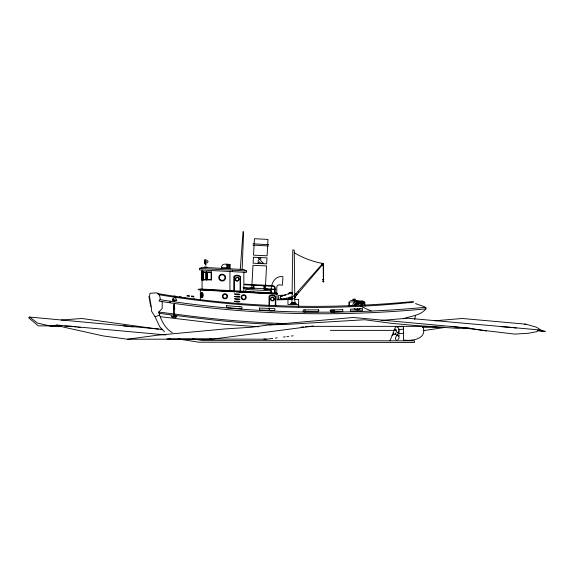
<?xml version="1.0" encoding="UTF-8"?>
<svg xmlns="http://www.w3.org/2000/svg" width="574" height="574" viewBox="0 0 574 574"><rect width="100%" height="100%" fill="white"/><g stroke="black" fill="none" stroke-linecap="round" stroke-linejoin="round"><path stroke-width="0.86" d="M234.486 291.8L200.355 289.97L198.238 289.368L200.355 289.009L277.055 293.142L277.055 299.858L292.274 299.477M291.951 302.62L292.79 249.934L293.988 249.934L294.268 250.515L294.828 302.62M323.93 281.267L323.334 282.135L322.631 281.296M352.687 305.619C352.931 303.058 354.66 301.343 357.006 300.848C360.006 300.869 359.855 303.101 363.084 304.607M361.319 305.583C362.187 304.5 360.407 303.395 361.692 301.637C363.005 300.618 365.071 302.233 364.146 303.56M173.735 309.494L173.492 316.425L172.566 317.286M242.135 269.608L243.584 232.161L243.053 231.566L240.262 269.507M204.81 267.455L202.148 267.312L199.587 268.46L199.508 269.88L246.418 272.406L246.49 270.978L243.936 269.565L221.837 268.374M226.644 267.843L229.406 267.671L229.564 264.657L226.838 264.234M226.981 267.541L227.146 264.528M230.023 268.811L230.26 264.42L225.073 264.14A3.322 3.322 0 0 0 221.485 267.563L221.485 268.352M232.499 271.66L232.578 270.232M245.694 291.449L245.801 289.447L271.1 290.81L270.993 292.812M251.764 288.069L252.991 265.288L266.551 265.927L265.324 288.801M254.074 245.17L253.536 255.157L267.104 255.796L267.635 245.902M254.138 243.885L254.418 238.698L267.979 239.423L267.699 244.61M277.055 293.142L277.055 294.096L236.266 291.901M271.258 292.826C270.132 285.479 274.078 275.362 282.953 276.625M276.69 293.12L276.89 286.419C277.959 284.108 280.499 284.955 282.422 285.271M282.473 284.46L282.903 277.436M175.673 317.286L175.644 316.862M350.922 305.734L351.661 305.641M174.116 304.234C173.865 308.389 174.905 305.246 173.75 308.482M184.972 298.401L185.058 297.748M193.883 299.563L193.947 298.903M194.392 299.628L194.478 298.975M202.737 296.134L202.737 293.981M239.86 292.259L239.788 291.843M174.474 308.604C173.398 310.376 174.898 301.228 173.965 305.289C174.18 308.059 174.417 305.009 173.621 307.399C173.764 310.929 174.101 305.956 174.116 305.289M174.446 307.492L174.482 308.482M323.7 281.253L323.435 281.676L323.227 281.253M414.65 319.424L415.547 315.327M288.887 299.04L289.26 297.497M174.245 306.559L173.779 307.492M390.004 340.834L395.701 326.463M176.943 316.145L175.608 317.709M294.993 296.442L295.036 297.289L295.517 296.6L294.993 296.442L295.007 297.303L295.517 296.6M296.442 295.258L322.294 264.937C324.073 263.703 322.753 262.548 321.82 264.528L296.069 293.615L292.546 296.945A1.119 1.119 0 0 0 292.302 298.057M398.801 332.726L399.203 331.679L398.6 331.026M425.922 308.884C337.232 317.178 247.559 315.112 159.522 301.199L159.041 301.063L159.522 299.599C247.559 313.512 337.232 315.578 425.922 307.284L425.922 308.884C420.52 315.757 410.905 315.915 403.321 318.764M172.3 332.683C164.882 328.407 160.95 320.027 158.718 312.062L162.205 308.503L162.205 301.587M244.703 284.79L273.152 286.326L274.329 286.971L274.924 289.561L264.592 289.325L263.947 288.65L263.947 285.83M263.947 289.289L264.592 288.686L274.602 289.224M397.753 339.952L399.109 338.064L398.801 335.955M234.666 291.513L234.666 291.994M239.788 306.738L239.788 306.258M295.33 294.29L296.069 293.615L297.045 294.448L294.232 298.415A1.119 1.119 0 0 1 292.654 298.523A1.119 1.119 0 0 1 292.546 296.937M207.436 262.87L208.111 261.235L205.657 259.67M162.564 329.39L29.683 317.056L28.7 317.838L38.35 325.86L60.751 325.86M392.064 335.632L393.807 334.305L393.807 332.992L393.276 332.583M434.618 320.794L462.199 318.491L525.899 324.174L536.496 327.202L540.916 330.043L545.3 331.385L542.932 331.449L539.029 329.892L536.496 331.715L528.417 333.257L514.627 334.104L462.637 327.862M359.618 308.712L360.128 308.912L359.984 308.417M359.64 309.264L359.568 308.747M175.96 316.468L173.836 316.956M174.051 306.401L174.309 308.561M202.342 296.923L201.417 296.923L201.036 295.058L201.417 293.192L202.342 293.192M174.561 309.494L174.79 308.331L173.441 308.331L173.441 309.379L174.561 309.494C173.262 311.388 176.125 317.738 175.005 316.956M294.95 294.677L295.036 297.289M158.905 294.29L158.008 293.285L156.264 292.855L149.986 293.285L149.527 296.406L148.896 296.521L149.039 297.31L149.663 297.196L149.807 297.985L149.175 298.1L149.312 298.889L149.943 298.774L150.079 299.563L149.448 299.678L149.584 300.467L150.216 300.353L150.359 301.149L149.728 301.257L149.864 302.046L150.496 301.938L150.632 302.728L150.001 302.835L150.137 303.624L150.768 303.517L150.912 304.306L150.28 304.414L150.417 305.203L151.048 305.095L151.184 305.885L150.553 305.992L150.689 306.781L151.321 306.674L151.572 311.216L155.037 316.748L159.522 315.148M524.234 324.532L525.899 324.174M290.925 297.253L281.834 299.154A1.636 1.636 0 0 1 280.944 296.127L289.798 293.422A2.066 2.066 0 0 1 292.64 294.11M29.683 317.056L37.504 323.09L51.021 326.219L56.812 325.042L165.857 334.936M423.181 330.653L444.276 327.532M56.812 325.042L63.305 327.065L103.22 335.933L127.457 339.22L157.247 335.23L225.309 328.909L251.742 327.223L269.414 324.877L353.304 317.487L468.886 328.106L486.487 330.997M127.457 339.22L212.057 339.177L313.461 326.061M166.891 338.904L266.501 339.212L272.729 338.416M275.398 338.072L277.177 337.842M283.398 337.046L285.178 336.816M286.957 336.586L288.736 336.364M291.405 336.02L293.185 335.79M393.19 334.527L395.838 334.204M398.492 333.874L403.787 333.221M393.886 330.272L396.555 329.95M398.334 329.727L403.673 329.074M354.122 308.719C355.564 309.608 357.337 309.982 359.044 309.573M396.856 327.001L397.237 326.965C399.296 327.976 400.114 331.212 397.674 332.353L396.799 332.353L395.407 329.16M168.656 339.141L170.428 338.976M301.02 327.158L303.682 326.922M305.461 326.757L309.903 326.355L435.953 326.355M381.064 320.443L407.748 318.226L539.029 329.892M406.959 302.85C324.31 311.058 240.649 308.188 158.704 294.692L157.649 293.572L158.173 293.651C242.407 307.851 328.385 309.666 413.33 301.522L413.33 302.484M61.325 320.034L81.852 318.491L158.539 329.175M412.433 302.484L407.805 302.792M174.761 317.056L172.587 316.862M357.875 302.864L360.458 302.771M362.431 302.692L365.014 302.598M357.896 303.502L360.479 303.409M362.452 303.337L365.042 303.237M352.881 299.183L355.227 299.111M352.902 299.743L355.249 299.664M350.592 300.582L356.081 300.403L356.576 301.766M354.919 301.824L348.899 302.017L348.899 306.373M358.75 301.694L364.103 301.515L365.035 305.834M352.68 305.547L354.237 305.49A2.999 2.999 0 0 1 359.281 303.201M361.792 305.239L360.228 305.296A2.999 2.999 0 0 0 359.783 303.811M354.868 311.395L358.413 311.28M269.414 324.877L287 324.389L364.655 319.74L391.038 323.277L416.15 325.602L457.923 328.357L468.886 328.106M285.809 295.201L278.577 295.38L278.67 299.291M292.288 298.961L277.773 299.312L277.78 299.829M204.315 267.018L207.006 267.018M204.315 267.599L207.006 267.599M201.625 271.925L206.26 271.954L206.26 279.918L201.625 279.897L201.625 271.925L202.07 271.954M206.705 271.94L211.576 271.954L211.576 279.918L206.705 279.904L206.705 271.94L206.705 279.904M203.06 272.399L205.951 272.413L205.951 279.452L203.06 279.43L203.411 272.413M207.056 272.406L211.146 272.413L211.146 279.452L207.056 279.438L207.056 272.406L207.056 279.438M322.889 279.438L323.75 279.438M322.889 279.703L323.75 279.703M323.011 280.356L323.628 280.356M242.644 291.305L243.283 291.305M253.299 291.879L253.938 291.879M263.947 292.453L264.592 292.453M291.47 302.62L295.309 302.62M291.47 303.137L295.309 303.137M290.293 303.653L296.485 303.653M298.631 304.457L287.961 304.457L287.961 299.477M330.194 310.175L334.563 310.175L334.563 310.699L330.194 310.699M173.556 316.862L172.279 316.468M123.46 325.86L133.182 326.936M51.021 326.219L61.339 326.219M64.783 326.219L70.803 326.219L76.091 326.915M395.637 326.656L403.687 326.656M422.457 326.656L435.867 326.656M501.131 326.656L511.821 327.46M422.371 327.216L444.721 327.216M330.402 330.38L394.144 330.38M396.799 333.939L398.148 334.09M397.674 334.936L396.799 334.936L395.407 338.136L395.572 339.227M266.436 310.527L272.004 310.799M286.239 323.578C248.764 322.545 211.426 319.022 174.288 314M272.944 324.238C234.766 323.184 196.882 318.168 159.048 313.325M258.759 326.771L223.953 324.303L160.239 316.676M253.069 243.828L268.768 244.668M253.005 245.112L268.704 245.959M229.5 265.941L226.759 265.791L229.485 266.228M221.485 267.563L229.385 267.986M206.59 267.556L221.708 268.367M199.594 268.46L246.49 270.978M211.576 271.954L211.576 279.918M206.26 271.954L206.26 279.918M203.246 271.954L202.471 271.925L202.471 279.897L203.246 279.918M202.07 272.413L201.625 272.392L202.306 272.392L202.306 279.43L201.625 279.43L202.07 279.452L202.07 270.017M201.625 279.897L202.07 279.918M244.682 284.152L273.238 285.687C276.611 286.254 274.831 290.839 275.247 293.027L274.602 293.027L274.602 289.863M253.938 288.751L253.299 288.076L242.967 287.839L253.299 288.715L253.938 288.112L253.938 285.285M249.92 287.969L267.168 288.901M198.238 289.368L277.034 293.615M198.238 289.612L277.02 293.852M209.388 338.933L212.057 339.177M263.839 338.961L266.501 339.212M158.718 312.062L173.405 313.892M513.601 327.682L516.263 328.027M537.594 330.767L542.932 331.449M187.038 295.423L189.52 295.746M191.422 295.997L193.904 296.32M186.952 296.062L189.442 296.385M191.336 296.629L193.825 296.952M451.15 326.355L459.982 327.517M77.856 327.151L80.504 327.496M160.304 329.426L162.069 329.67M174.087 296.048L176.519 296.406M179.353 296.823L181.786 297.181M172.882 299.75L176.864 300.338M172.451 300.087L175.314 300.511M192.756 338.933L203.275 340.597L414.471 340.834L414.471 342.434L198.791 342.197L178.629 339.012M415.49 303.567L416.595 303.962M416.954 304.091L417.7 304.356M418.31 304.572L424.724 306.853M360.522 306.215L371.278 311.015M395.916 339.743L396.505 340.181M321.82 264.528L322.294 264.937M298.638 292.475L297.978 291.901M396.856 335.108L398.6 336.264L399.195 335.209M421.861 326.348L423.368 327.962C426.46 339.514 411.206 341.157 403.422 340.03L403.422 326.972M398.098 332.296L399.023 333.293M164.444 331.765L159.701 326.692L155.037 316.748M172.092 317.307L171.059 315.513M159.357 294.792L160.512 299.743M365.136 305.16L365.157 305.82M362.725 301.565L362.703 300.919L357.939 301.077L357.961 301.723M357.085 300.833L357.136 302.398M357.337 308.389L357.387 309.953M294.849 298.896L294.864 299.477L298.631 299.477L298.631 307.054M349.458 302.003L349.494 306.351M395.443 332.992L395.443 334.305M333.946 310.175L333.946 312.335M323.492 279.703L323.492 280.141L323.148 279.703M323.392 263.968L323.392 280.535L323.234 264.004M318.843 310.175L318.843 310.699M305.031 309.824L305.031 312.127M275.778 305.856L275.778 296.435C274.02 294.613 270.985 294.433 269.048 296.084L269.048 305.504M275.298 305.677L275.298 296.851C273.776 295.323 271.201 295.172 269.529 296.55L269.529 305.375M269.529 308.023L269.529 310.67M269.048 308.08L269.048 310.649M264.592 285.859L264.592 288.686M253.299 285.256L253.299 288.076M243.857 272.27L243.857 291.355M240.592 291.176L240.592 276.646C238.834 274.824 235.799 274.645 233.862 276.295L233.862 290.817M240.111 291.147L240.111 277.063C238.59 275.534 236.014 275.384 234.343 276.761L234.343 290.839M229.944 271.524L229.944 290.602M205.004 259.563L205.004 263.832M204.631 260.008L204.631 263.387M203.411 271.954L203.411 279.918M202.895 271.933L202.895 279.897M202.07 279.56L202.07 289.102M200.355 289.97L200.355 299.757M170.112 301.135L170.112 302.735M322.825 263.48A85.971 85.964 -90 0 1 294.297 252.797M291.951 296.952A2.066 2.066 0 0 1 289.884 297.002M292.116 297.224A2.382 2.382 0 0 1 289.727 297.282M288.779 294.046A2.382 2.382 0 0 1 292.015 293.092M288.342 293.809A2.884 2.884 0 0 1 292.252 292.661M281.145 298.71A1.356 1.356 0 0 1 280.636 298.229M280.6 296.873A1.356 1.356 0 0 1 282.444 296.327M355.191 305.461A2.045 2.045 0 0 1 358.628 303.897M355.765 305.842A1.535 1.535 0 0 1 358.535 304.586M355.844 305.813A1.457 1.457 0 0 1 358.47 304.622M355.019 305.468A2.21 2.21 0 0 1 358.276 303.438M363.005 303.933A1.019 1.019 0 0 1 361.785 303.165A1.019 1.019 0 0 1 362.553 301.946A1.019 1.019 0 0 1 363.773 302.713M259.534 308.066L259.462 309.989L274.824 310.548L274.896 308.625L259.534 308.066M253.421 257.238L253.098 263.208L266.666 263.846L266.989 257.877L253.421 257.238M200.692 293.737L200.692 296.378L201.481 297.698L202.651 296.378L202.651 293.737L201.481 292.417L200.692 293.737M201.008 293.737L201.008 296.378L201.804 297.698L202.974 296.378L202.974 293.737L201.804 292.417L201.008 293.737M226.68 305.691L226.529 307.607L241.855 308.834L242.006 306.925L226.68 305.691M200.821 293.981L200.821 296.134L201.481 297.217L202.421 296.134L202.421 293.981L201.481 292.898L200.821 293.981M174.611 307.434L174.589 307.485M172.788 298.961C172.071 302.606 178.213 300.963 175.773 298.164A2.246 1.995 -66.4 0 0 174.51 297.641L172.788 298.961M234.594 293.981C238.813 296.098 244.094 293.572 234.594 293.981M234.594 296.385C238.691 298.308 244.223 296.284 234.594 296.385M234.594 298.789C238.727 300.848 244.108 298.523 234.666 298.724M234.594 301.192C238.906 303.316 244.022 300.812 234.594 301.192M174.058 308.539L174.338 309.307L173.893 309.307L174.058 308.539M205.37 261.199L205.37 265.066L205.951 265.066L206.238 261.701L205.37 261.199M205.514 261.435L205.808 261.959L205.514 261.435M259.434 259.312L258.142 260.603L258.142 263.179L259.434 261.887L260.725 263.179L263.301 263.179L260.725 260.603L260.725 258.02L258.142 258.02L259.434 259.312M292.374 297.648L290.939 298.071L289.49 297.719A2.884 2.884 0 0 0 292.374 297.648M342.743 309.651L330.854 310.089L330.918 312.012L342.814 311.574L342.743 309.651M362.302 308.762L350.47 309.178L350.535 311.094L362.366 310.685L362.302 308.762M318.577 309.874L303.201 309.874L303.201 311.797L318.577 311.797L318.577 309.874M323.298 263.688L322.882 263.322L323.306 263.681M220.445 280.593A3.458 3.458 0 0 0 225.632 277.601A3.458 3.458 0 0 0 220.445 274.602A3.458 3.458 0 0 0 220.445 280.593M271.631 300.317A1.557 1.557 0 0 0 273.97 298.968A1.557 1.557 0 0 0 271.631 297.619A1.557 1.557 0 0 0 271.631 300.317M271.437 300.661A1.952 1.952 0 0 0 274.365 298.968A1.952 1.952 0 0 0 271.437 297.275A1.952 1.952 0 0 0 271.437 300.661M236.452 280.528A1.557 1.557 0 0 0 238.784 279.179A1.557 1.557 0 0 0 236.452 277.83A1.557 1.557 0 0 0 236.452 280.528M236.251 280.873A1.952 1.952 0 0 0 239.179 279.179A1.952 1.952 0 0 0 236.251 277.486A1.952 1.952 0 0 0 236.251 280.873M220.76 280.04A2.82 2.82 0 0 0 224.994 277.601A2.82 2.82 0 0 0 220.76 275.154A2.82 2.82 0 0 0 220.76 280.04M242.702 298.982A1.966 1.966 0 0 0 245.65 297.282A1.966 1.966 0 0 0 242.702 295.581A1.966 1.966 0 0 0 242.702 298.982M242.4 299.499A2.561 2.561 0 0 0 246.246 297.282A2.561 2.561 0 0 0 242.4 295.065A2.561 2.561 0 0 0 242.4 299.499M223.264 297.26A1.966 1.966 0 0 0 226.665 297.26A1.966 1.966 0 0 0 224.965 294.311A1.966 1.966 0 0 0 223.264 297.26M223.688 298.494A2.561 2.561 0 0 0 227.526 296.277A2.561 2.561 0 0 0 223.688 294.053A2.561 2.561 0 0 0 223.688 298.494M321.992 264.557A0.746 0.746 0 0 0 323.27 264.37A0.746 0.746 0 0 0 322.466 263.366A0.746 0.746 0 0 0 321.992 264.557"/></g></svg>
